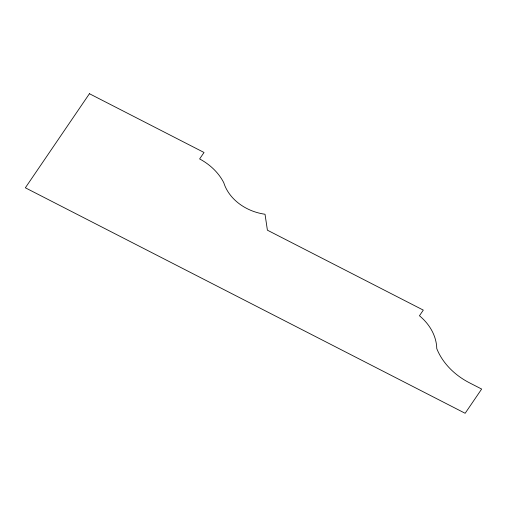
<?xml version="1.0" encoding="UTF-8"?>
<svg xmlns="http://www.w3.org/2000/svg" width="507" height="507" viewBox="0 0 507 507"><rect width="100%" height="100%" fill="white"/><g stroke="black" fill="none" stroke-linecap="round" stroke-linejoin="round"><path stroke-width="0.76" d="M89.435 93.719L25.35 187.793L465.147 413.281L481.65 389.053L470.293 383.235A69.491 56.22 12.5 0 1 436.768 348.613A53.824 43.545 12.5 0 0 419.447 315.76L423.294 310.107L267.404 230.184L265.028 214.252A46.904 37.943 12.5 0 1 223.796 182.761A56.987 46.105 12.5 0 0 199.631 158.932L204.029 152.474L89.435 93.719"/></g></svg>
